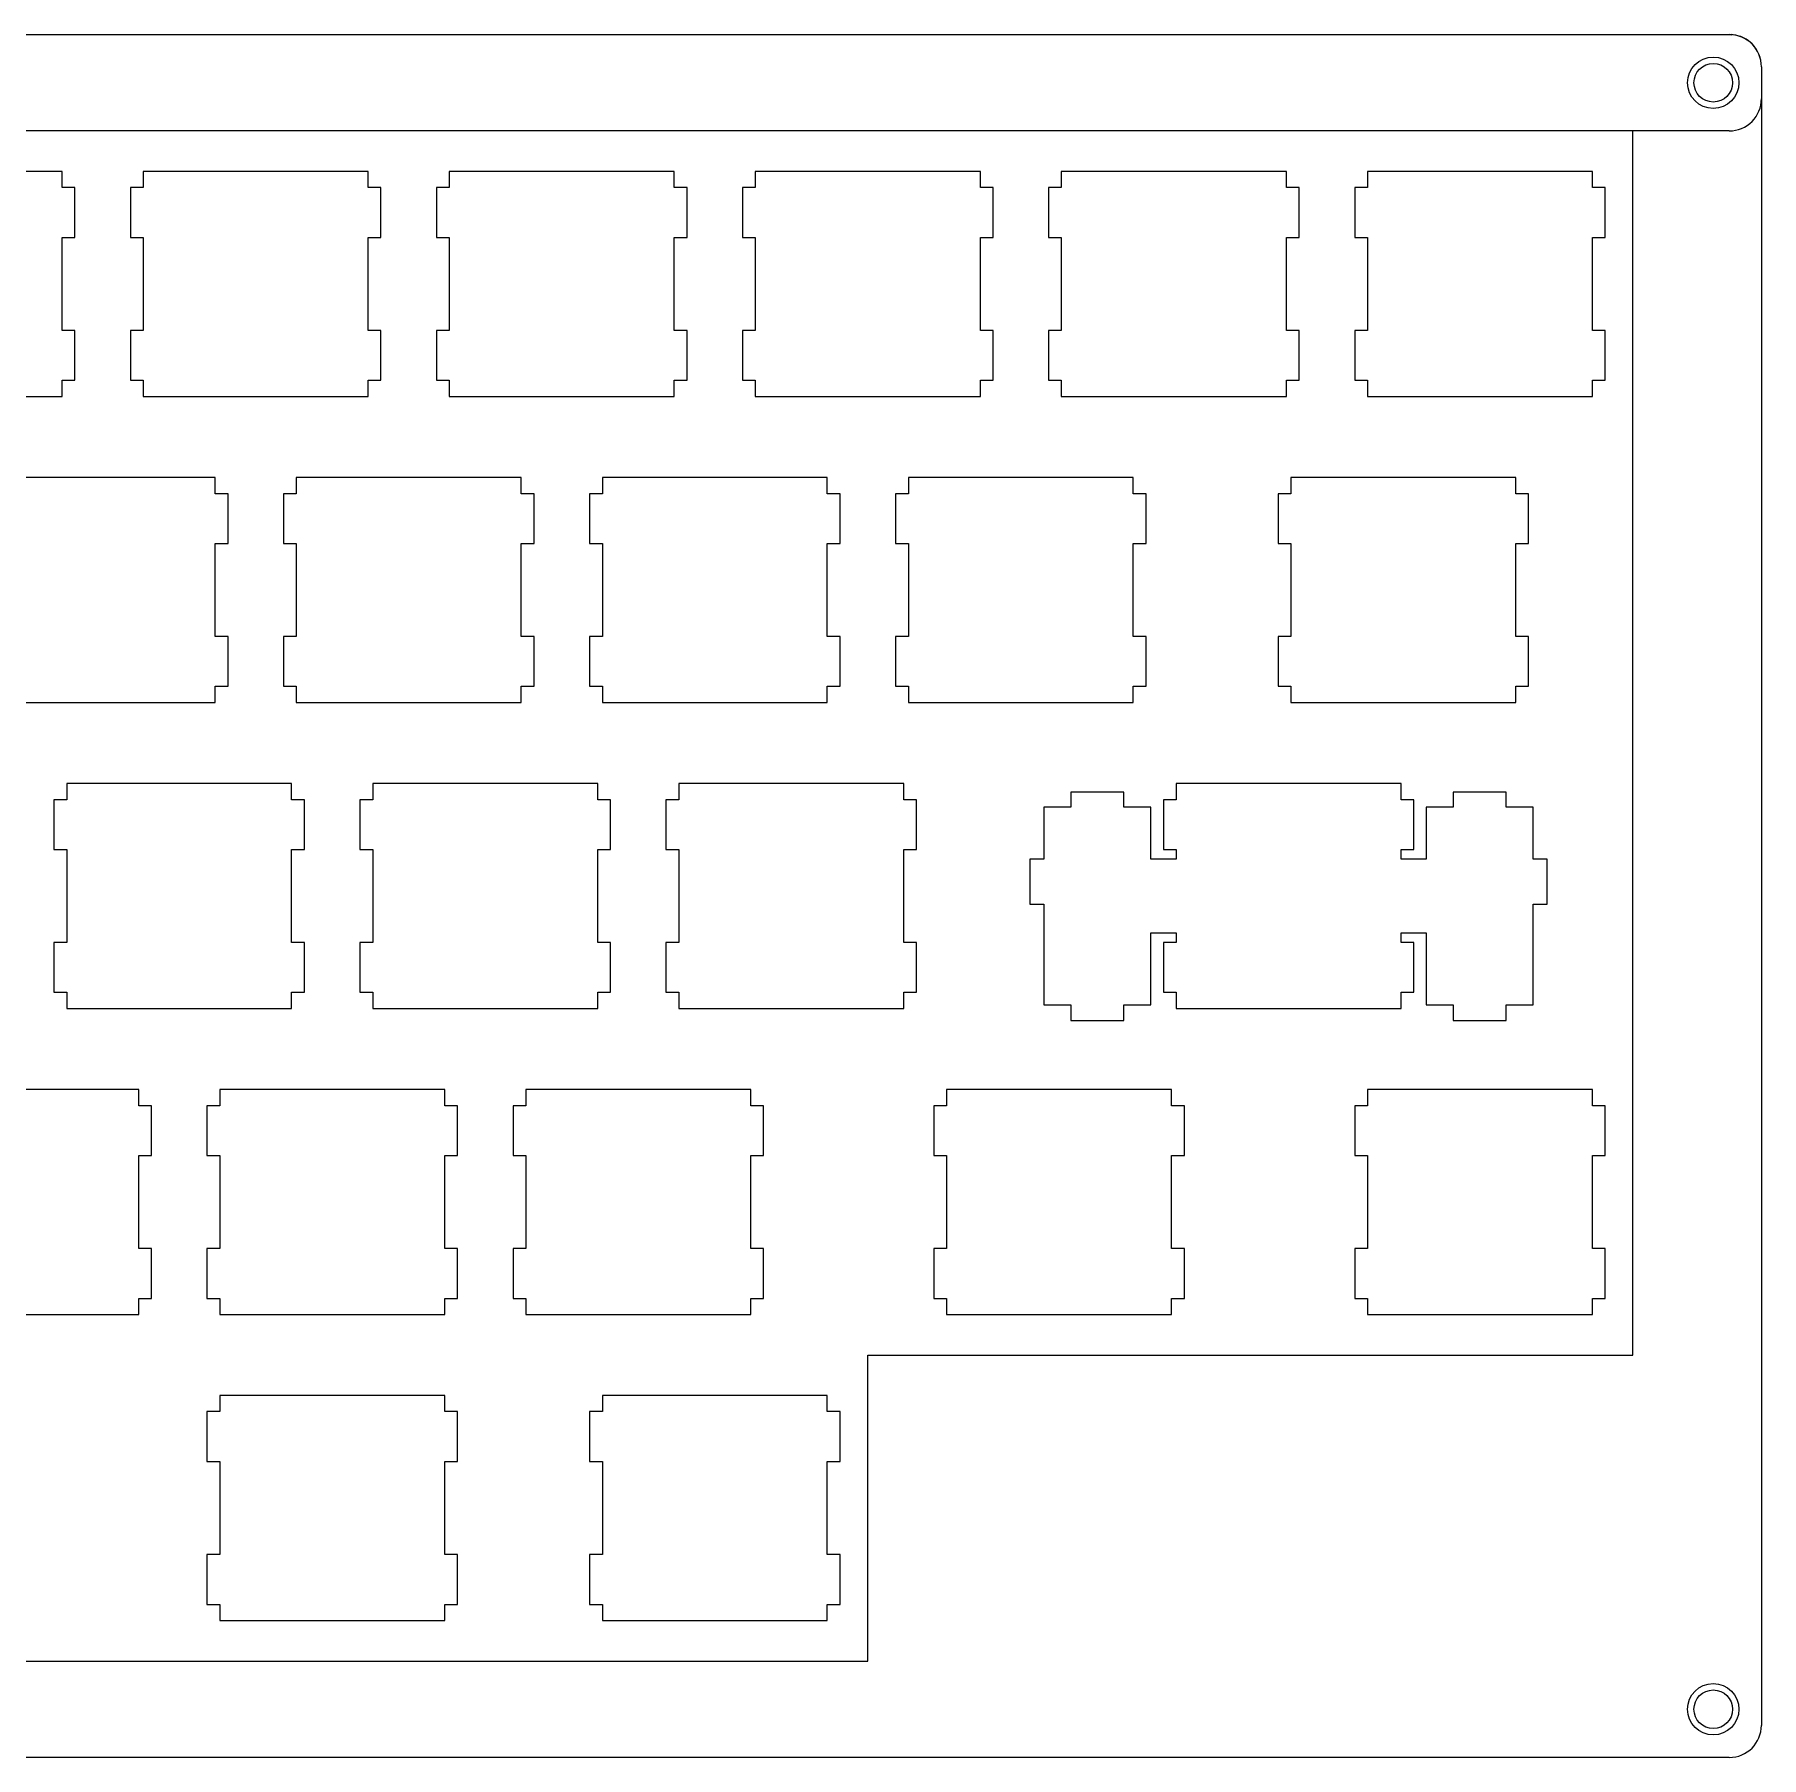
# Model space of a CAD drawing. Header units: millimetres. Extents: x -3 to 297, y -3 to 104.
# Drawn here: x 189.3 to 296.8, y -3 to 104.3 of the extents above; entities that cross this region are included whole.
import ezdxf

# ---------------------------------------------------------------- set-up
doc = ezdxf.new("R2010")
doc.units = ezdxf.units.MM
for name, color, linetype, lineweight, true_color in [('bottom', 30, 'Continuous', 5, 0xff7f00), ('foot', 5, 'Continuous', 5, 0x0000ff), ('switchs', 214, 'Continuous', 5, 0x800080), ('top', 1, 'Continuous', 5, 0xff0000)]:
    doc.layers.add(name, color=color, linetype=linetype, lineweight=lineweight, true_color=true_color)

msp = doc.modelspace()

# ---------------------------------------------------------------- linework, layer by layer
at = {"layer": 'bottom'}
for p, q in [((30.91, 104.25), (294.91, 104.24)), ((296.75, 102.25), (296.75, -1)), ((294.75, -3), (-1, -3))]:
    msp.add_line(p, q, dxfattribs=at)
for centre in [(293.75, 101.25), (293.75, 0)]:
    msp.add_circle(centre, 1.2, dxfattribs=at)
for centre, start, end in [((294.75, 102.25), 359.9973, 85.5264), ((294.75, -1), 269.9904, 359.9688)]:
    msp.add_arc(centre, 2, start, end, dxfattribs=at)
at = {"layer": 'foot'}
for p, q in [((-1, 104.25), (294.75, 104.25)), ((296.75, 102.25), (296.75, 100.25)), ((294.75, 98.25), (-1, 98.25))]:
    msp.add_line(p, q, dxfattribs=at)
msp.add_circle((293.75, 101.25), 1.2, dxfattribs=at)
for centre, start, end in [((294.75, 102.25), 0, 90), ((294.75, 100.25), 270.0134, 0.0286)]:
    msp.add_arc(centre, 2, start, end, dxfattribs=at)
at = {"layer": 'switchs'}
for p, q in [((-1, 104.25), (294.75, 104.25)), ((296.75, 102.25), (296.75, -1)), ((190.98, 95.73), (176.97, 95.73)), ((190.98, 94.73), (190.98, 95.73)), ((196.02, 95.73), (196.02, 94.73)), ((210.03, 95.73), (196.02, 95.73)), ((210.03, 94.73), (210.03, 95.73)), ((215.07, 95.73), (215.07, 94.73)), ((229.08, 95.73), (215.07, 95.73)), ((229.08, 94.73), (229.08, 95.73)), ((234.12, 95.73), (234.12, 94.73)), ((248.13, 95.73), (234.12, 95.73)), ((248.13, 94.73), (248.13, 95.73)), ((253.17, 95.73), (253.17, 94.73)), ((267.18, 95.73), (253.17, 95.73)), ((267.18, 94.73), (267.18, 95.73)), ((272.22, 95.73), (272.22, 94.73)), ((286.23, 95.73), (272.22, 95.73)), ((286.23, 94.73), (286.23, 95.73)), ((191.77, 94.73), (190.98, 94.73)), ((191.77, 91.62), (191.77, 94.73)), ((196.02, 94.73), (195.23, 94.73)), ((195.23, 94.73), (195.23, 91.62)), ((210.82, 94.73), (210.03, 94.73)), ((210.82, 91.62), (210.82, 94.73)), ((215.07, 94.73), (214.28, 94.73)), ((214.28, 94.73), (214.28, 91.62)), ((229.87, 94.73), (229.08, 94.73)), ((229.87, 91.62), (229.87, 94.73)), ((234.12, 94.73), (233.33, 94.73)), ((233.33, 94.73), (233.33, 91.62)), ((248.92, 94.73), (248.13, 94.73)), ((248.92, 91.62), (248.92, 94.73)), ((253.17, 94.73), (252.38, 94.73)), ((252.38, 94.73), (252.38, 91.62)), ((267.97, 94.73), (267.18, 94.73)), ((267.97, 91.62), (267.97, 94.73)), ((272.22, 94.73), (271.43, 94.73)), ((271.43, 94.73), (271.43, 91.62)), ((287.02, 94.73), (286.23, 94.73)), ((287.02, 91.62), (287.02, 94.73)), ((190.98, 85.83), (190.98, 91.62)), ((190.98, 91.62), (191.77, 91.62)), ((195.23, 91.62), (196.02, 91.62)), ((196.02, 91.62), (196.02, 85.83)), ((210.03, 85.83), (210.03, 91.62)), ((210.03, 91.62), (210.82, 91.62)), ((214.28, 91.62), (215.07, 91.62)), ((215.07, 91.62), (215.07, 85.83)), ((229.08, 85.83), (229.08, 91.62)), ((229.08, 91.62), (229.87, 91.62)), ((233.33, 91.62), (234.12, 91.62)), ((234.12, 91.62), (234.12, 85.83)), ((248.13, 85.83), (248.13, 91.62)), ((248.13, 91.62), (248.92, 91.62)), ((252.38, 91.62), (253.17, 91.62)), ((253.17, 91.62), (253.17, 85.83)), ((267.18, 85.83), (267.18, 91.62)), ((267.18, 91.62), (267.97, 91.62)), ((271.43, 91.62), (272.22, 91.62)), ((272.22, 91.62), (272.22, 85.83)), ((286.23, 85.83), (286.23, 91.62)), ((286.23, 91.62), (287.02, 91.62)), ((191.77, 85.83), (190.98, 85.83)), ((191.77, 82.73), (191.77, 85.83)), ((196.02, 85.83), (195.23, 85.83)), ((195.23, 85.83), (195.23, 82.73)), ((210.82, 85.83), (210.03, 85.83)), ((210.82, 82.73), (210.82, 85.83)), ((215.07, 85.83), (214.28, 85.83)), ((214.28, 85.83), (214.28, 82.73)), ((229.87, 85.83), (229.08, 85.83)), ((229.87, 82.73), (229.87, 85.83)), ((234.12, 85.83), (233.33, 85.83)), ((233.33, 85.83), (233.33, 82.73)), ((248.92, 85.83), (248.13, 85.83)), ((248.92, 82.73), (248.92, 85.83)), ((253.17, 85.83), (252.38, 85.83)), ((252.38, 85.83), (252.38, 82.73)), ((267.97, 85.83), (267.18, 85.83)), ((267.97, 82.73), (267.97, 85.83)), ((272.22, 85.83), (271.43, 85.83)), ((271.43, 85.83), (271.43, 82.73)), ((287.02, 85.83), (286.23, 85.83)), ((287.02, 82.73), (287.02, 85.83)), ((176.97, 81.72), (190.98, 81.72)), ((190.98, 81.72), (190.98, 82.73)), ((190.98, 82.73), (191.77, 82.73)), ((195.23, 82.73), (196.02, 82.73)), ((196.02, 82.73), (196.02, 81.72)), ((196.02, 81.72), (210.03, 81.72)), ((210.03, 81.72), (210.03, 82.73)), ((210.03, 82.73), (210.82, 82.73)), ((214.28, 82.73), (215.07, 82.73)), ((215.07, 82.73), (215.07, 81.72)), ((215.07, 81.72), (229.08, 81.72)), ((229.08, 81.72), (229.08, 82.73)), ((229.08, 82.73), (229.87, 82.73)), ((233.33, 82.73), (234.12, 82.73)), ((234.12, 82.73), (234.12, 81.72)), ((234.12, 81.72), (248.13, 81.72)), ((248.13, 81.72), (248.13, 82.73)), ((248.13, 82.73), (248.92, 82.73)), ((252.38, 82.73), (253.17, 82.73)), ((253.17, 82.73), (253.17, 81.72)), ((253.17, 81.72), (267.18, 81.72)), ((267.18, 81.72), (267.18, 82.73)), ((267.18, 82.73), (267.97, 82.73)), ((271.43, 82.73), (272.22, 82.73)), ((272.22, 82.73), (272.22, 81.72)), ((272.22, 81.72), (286.23, 81.72)), ((286.23, 81.72), (286.23, 82.73)), ((286.23, 82.73), (287.02, 82.73)), ((200.5, 76.68), (186.5, 76.68)), ((200.5, 75.67), (200.5, 76.68)), ((205.55, 76.68), (205.55, 75.67)), ((219.55, 76.68), (205.55, 76.68)), ((219.55, 75.67), (219.55, 76.68)), ((224.6, 76.68), (224.6, 75.67)), ((238.6, 76.68), (224.6, 76.68)), ((238.6, 75.67), (238.6, 76.68)), ((243.65, 76.68), (243.65, 75.67)), ((257.65, 76.68), (243.65, 76.68)), ((257.65, 75.67), (257.65, 76.68)), ((267.46, 76.68), (267.46, 75.67)), ((281.46, 76.68), (267.46, 76.68)), ((281.46, 75.67), (281.46, 76.68)), ((201.3, 75.67), (200.5, 75.67)), ((201.3, 72.57), (201.3, 75.67)), ((205.55, 75.67), (204.75, 75.67)), ((204.75, 75.67), (204.75, 72.57)), ((220.35, 75.67), (219.55, 75.67)), ((220.35, 72.57), (220.35, 75.67)), ((224.6, 75.67), (223.8, 75.67)), ((223.8, 75.67), (223.8, 72.57)), ((239.4, 75.67), (238.6, 75.67)), ((239.4, 72.57), (239.4, 75.67)), ((243.65, 75.67), (242.85, 75.67)), ((242.85, 75.67), (242.85, 72.57)), ((258.45, 75.67), (257.65, 75.67)), ((258.45, 72.57), (258.45, 75.67)), ((267.46, 75.67), (266.66, 75.67)), ((266.66, 75.67), (266.66, 72.57)), ((282.26, 75.67), (281.46, 75.67)), ((282.26, 72.57), (282.26, 75.67)), ((200.5, 66.78), (200.5, 72.57)), ((200.5, 72.57), (201.3, 72.57)), ((204.75, 72.57), (205.55, 72.57)), ((205.55, 72.57), (205.55, 66.78)), ((219.55, 66.78), (219.55, 72.57)), ((219.55, 72.57), (220.35, 72.57)), ((223.8, 72.57), (224.6, 72.57)), ((224.6, 72.57), (224.6, 66.78)), ((238.6, 66.78), (238.6, 72.57)), ((238.6, 72.57), (239.4, 72.57)), ((242.85, 72.57), (243.65, 72.57)), ((243.65, 72.57), (243.65, 66.78)), ((257.65, 66.78), (257.65, 72.57)), ((257.65, 72.57), (258.45, 72.57)), ((266.66, 72.57), (267.46, 72.57)), ((267.46, 72.57), (267.46, 66.78)), ((281.46, 66.78), (281.46, 72.57)), ((281.46, 72.57), (282.26, 72.57)), ((201.3, 66.78), (200.5, 66.78)), ((201.3, 63.68), (201.3, 66.78)), ((205.55, 66.78), (204.75, 66.78)), ((204.75, 66.78), (204.75, 63.68)), ((220.35, 66.78), (219.55, 66.78)), ((220.35, 63.68), (220.35, 66.78)), ((224.6, 66.78), (223.8, 66.78)), ((223.8, 66.78), (223.8, 63.68)), ((239.4, 66.78), (238.6, 66.78)), ((239.4, 63.68), (239.4, 66.78)), ((243.65, 66.78), (242.85, 66.78)), ((242.85, 66.78), (242.85, 63.68)), ((258.45, 66.78), (257.65, 66.78)), ((258.45, 63.68), (258.45, 66.78)), ((267.46, 66.78), (266.66, 66.78)), ((266.66, 66.78), (266.66, 63.68)), ((282.26, 66.78), (281.46, 66.78)), ((282.26, 63.68), (282.26, 66.78)), ((200.5, 62.67), (200.5, 63.68)), ((200.5, 63.68), (201.3, 63.68)), ((204.75, 63.68), (205.55, 63.68)), ((205.55, 63.68), (205.55, 62.67)), ((219.55, 62.67), (219.55, 63.68)), ((219.55, 63.68), (220.35, 63.68)), ((223.8, 63.68), (224.6, 63.68)), ((224.6, 63.68), (224.6, 62.67)), ((238.6, 62.67), (238.6, 63.68)), ((238.6, 63.68), (239.4, 63.68)), ((242.85, 63.68), (243.65, 63.68)), ((243.65, 63.68), (243.65, 62.67)), ((257.65, 62.67), (257.65, 63.68)), ((257.65, 63.68), (258.45, 63.68)), ((266.66, 63.68), (267.46, 63.68)), ((267.46, 63.68), (267.46, 62.67)), ((281.46, 62.67), (281.46, 63.68)), ((281.46, 63.68), (282.26, 63.68)), ((186.5, 62.67), (200.5, 62.67)), ((205.55, 62.67), (219.55, 62.67)), ((224.6, 62.67), (238.6, 62.67)), ((243.65, 62.67), (257.65, 62.67)), ((267.46, 62.67), (281.46, 62.67)), ((191.26, 57.63), (191.26, 56.62)), ((205.26, 57.63), (191.26, 57.63)), ((205.26, 56.62), (205.26, 57.63)), ((210.31, 57.63), (210.31, 56.62)), ((224.31, 57.63), (210.31, 57.63)), ((224.31, 56.62), (224.31, 57.63)), ((229.36, 57.63), (229.36, 56.62)), ((243.36, 57.63), (229.36, 57.63)), ((243.36, 56.62), (243.36, 57.63)), ((257.07, 57.08), (253.77, 57.08)), ((253.77, 57.08), (253.77, 56.16)), ((257.07, 56.16), (257.07, 57.08)), ((260.32, 57.63), (260.32, 56.62)), ((274.32, 57.63), (260.32, 57.63)), ((274.32, 56.62), (274.32, 57.63)), ((280.87, 57.08), (277.57, 57.08)), ((277.57, 57.08), (277.57, 56.16)), ((280.87, 56.16), (280.87, 57.08)), ((191.26, 56.62), (190.46, 56.62)), ((190.46, 56.62), (190.46, 53.52)), ((206.06, 56.62), (205.26, 56.62)), ((206.06, 53.52), (206.06, 56.62)), ((210.31, 56.62), (209.51, 56.62)), ((209.51, 56.62), (209.51, 53.52)), ((225.11, 56.62), (224.31, 56.62)), ((225.11, 53.52), (225.11, 56.62)), ((229.36, 56.62), (228.56, 56.62)), ((228.56, 56.62), (228.56, 53.52)), ((244.16, 56.62), (243.36, 56.62)), ((244.16, 53.52), (244.16, 56.62)), ((253.77, 56.16), (252.09, 56.16)), ((252.09, 56.16), (252.09, 52.92)), ((258.74, 56.16), (257.07, 56.16)), ((258.74, 52.92), (258.74, 56.16)), ((260.32, 56.62), (259.52, 56.62)), ((259.52, 56.62), (259.52, 53.52)), ((275.12, 56.62), (274.32, 56.62)), ((275.12, 53.52), (275.12, 56.62)), ((277.57, 56.16), (275.89, 56.16)), ((275.89, 56.16), (275.89, 52.92)), ((282.54, 56.16), (280.87, 56.16)), ((282.54, 52.92), (282.54, 56.16)), ((190.46, 53.52), (191.26, 53.52)), ((191.26, 53.52), (191.26, 47.73)), ((205.26, 47.73), (205.26, 53.52)), ((205.26, 53.52), (206.06, 53.52)), ((209.51, 53.52), (210.31, 53.52)), ((210.31, 53.52), (210.31, 47.73)), ((224.31, 47.73), (224.31, 53.52)), ((224.31, 53.52), (225.11, 53.52)), ((228.56, 53.52), (229.36, 53.52)), ((229.36, 53.52), (229.36, 47.73)), ((243.36, 47.73), (243.36, 53.52)), ((243.36, 53.52), (244.16, 53.52)), ((252.09, 52.92), (251.22, 52.92)), ((251.22, 52.92), (251.22, 50.12)), ((260.32, 52.92), (258.74, 52.92)), ((259.52, 53.52), (260.32, 53.52)), ((260.32, 53.52), (260.32, 52.92)), ((274.32, 52.92), (274.32, 53.52)), ((274.32, 53.52), (275.12, 53.52)), ((275.89, 52.92), (274.32, 52.92)), ((283.42, 52.92), (282.54, 52.92)), ((283.42, 50.12), (283.42, 52.92)), ((251.22, 50.12), (252.09, 50.12)), ((252.09, 50.12), (252.09, 43.86)), ((282.54, 43.86), (282.54, 50.12)), ((282.54, 50.12), (283.42, 50.12)), ((191.26, 47.73), (190.46, 47.73)), ((190.46, 47.73), (190.46, 44.63)), ((206.06, 47.73), (205.26, 47.73)), ((206.06, 44.63), (206.06, 47.73)), ((210.31, 47.73), (209.51, 47.73)), ((209.51, 47.73), (209.51, 44.63)), ((225.11, 47.73), (224.31, 47.73)), ((225.11, 44.63), (225.11, 47.73)), ((229.36, 47.73), (228.56, 47.73)), ((228.56, 47.73), (228.56, 44.63)), ((244.16, 47.73), (243.36, 47.73)), ((244.16, 44.63), (244.16, 47.73)), ((258.74, 43.86), (258.74, 48.33)), ((258.74, 48.33), (260.32, 48.33)), ((260.32, 47.73), (259.52, 47.73)), ((259.52, 47.73), (259.52, 44.63)), ((260.32, 48.33), (260.32, 47.73)), ((274.32, 47.73), (274.32, 48.33)), ((274.32, 48.33), (275.89, 48.33)), ((275.12, 47.73), (274.32, 47.73)), ((275.12, 44.63), (275.12, 47.73)), ((275.89, 48.33), (275.89, 43.86)), ((190.46, 44.63), (191.26, 44.63)), ((191.26, 44.63), (191.26, 43.62)), ((205.26, 43.62), (205.26, 44.63)), ((205.26, 44.63), (206.06, 44.63)), ((209.51, 44.63), (210.31, 44.63)), ((210.31, 44.63), (210.31, 43.62)), ((224.31, 43.62), (224.31, 44.63)), ((224.31, 44.63), (225.11, 44.63)), ((228.56, 44.63), (229.36, 44.63)), ((229.36, 44.63), (229.36, 43.62)), ((243.36, 43.62), (243.36, 44.63)), ((243.36, 44.63), (244.16, 44.63)), ((259.52, 44.63), (260.32, 44.63)), ((260.32, 44.63), (260.32, 43.62)), ((274.32, 43.62), (274.32, 44.63)), ((274.32, 44.63), (275.12, 44.63)), ((191.26, 43.62), (205.26, 43.62)), ((210.31, 43.62), (224.31, 43.62)), ((229.36, 43.62), (243.36, 43.62)), ((252.09, 43.86), (253.77, 43.86)), ((253.77, 43.86), (253.77, 42.88)), ((257.07, 42.88), (257.07, 43.86)), ((257.07, 43.86), (258.74, 43.86)), ((260.32, 43.62), (274.32, 43.62)), ((275.89, 43.86), (277.57, 43.86)), ((277.57, 43.86), (277.57, 42.88)), ((280.87, 42.88), (280.87, 43.86)), ((280.87, 43.86), (282.54, 43.86)), ((253.77, 42.88), (257.07, 42.88)), ((277.57, 42.88), (280.87, 42.88)), ((195.74, 38.58), (181.74, 38.58)), ((195.74, 37.57), (195.74, 38.58)), ((200.79, 38.58), (200.79, 37.57)), ((214.79, 38.58), (200.79, 38.58)), ((214.79, 37.57), (214.79, 38.58)), ((219.84, 38.58), (219.84, 37.57)), ((233.84, 38.58), (219.84, 38.58)), ((233.84, 37.57), (233.84, 38.58)), ((246.03, 38.58), (246.03, 37.57)), ((260.03, 38.58), (246.03, 38.58)), ((260.03, 37.57), (260.03, 38.58)), ((272.22, 38.58), (272.22, 37.57)), ((286.23, 38.58), (272.22, 38.58)), ((286.23, 37.57), (286.23, 38.58)), ((196.54, 37.57), (195.74, 37.57)), ((196.54, 34.48), (196.54, 37.57)), ((200.79, 37.57), (199.99, 37.57)), ((199.99, 37.57), (199.99, 34.48)), ((215.59, 37.57), (214.79, 37.57)), ((215.59, 34.48), (215.59, 37.57)), ((219.84, 37.57), (219.04, 37.57)), ((219.04, 37.57), (219.04, 34.48)), ((234.64, 37.57), (233.84, 37.57)), ((234.64, 34.48), (234.64, 37.57)), ((246.03, 37.57), (245.23, 37.57)), ((245.23, 37.57), (245.23, 34.48)), ((260.83, 37.57), (260.03, 37.57)), ((260.83, 34.48), (260.83, 37.57)), ((272.22, 37.57), (271.43, 37.57)), ((271.43, 37.57), (271.43, 34.48)), ((287.02, 37.57), (286.23, 37.57)), ((287.02, 34.48), (287.02, 37.57)), ((195.74, 28.68), (195.74, 34.48)), ((195.74, 34.48), (196.54, 34.48)), ((199.99, 34.48), (200.79, 34.48)), ((200.79, 34.48), (200.79, 28.68)), ((214.79, 28.68), (214.79, 34.48)), ((214.79, 34.48), (215.59, 34.48)), ((219.04, 34.48), (219.84, 34.48)), ((219.84, 34.48), (219.84, 28.68)), ((233.84, 28.68), (233.84, 34.48)), ((233.84, 34.48), (234.64, 34.48)), ((245.23, 34.48), (246.03, 34.48)), ((246.03, 34.48), (246.03, 28.68)), ((260.03, 28.68), (260.03, 34.48)), ((260.03, 34.48), (260.83, 34.48)), ((271.43, 34.48), (272.22, 34.48)), ((272.22, 34.48), (272.22, 28.68)), ((286.23, 28.68), (286.23, 34.48)), ((286.23, 34.48), (287.02, 34.48)), ((196.54, 28.68), (195.74, 28.68)), ((196.54, 25.58), (196.54, 28.68)), ((200.79, 28.68), (199.99, 28.68)), ((199.99, 28.68), (199.99, 25.58)), ((215.59, 28.68), (214.79, 28.68)), ((215.59, 25.58), (215.59, 28.68)), ((219.84, 28.68), (219.04, 28.68)), ((219.04, 28.68), (219.04, 25.58)), ((234.64, 28.68), (233.84, 28.68)), ((234.64, 25.58), (234.64, 28.68)), ((246.03, 28.68), (245.23, 28.68)), ((245.23, 28.68), (245.23, 25.58)), ((260.83, 28.68), (260.03, 28.68)), ((260.83, 25.58), (260.83, 28.68)), ((272.22, 28.68), (271.43, 28.68)), ((271.43, 28.68), (271.43, 25.58)), ((287.02, 28.68), (286.23, 28.68)), ((287.02, 25.58), (287.02, 28.68)), ((195.74, 24.57), (195.74, 25.58)), ((195.74, 25.58), (196.54, 25.58)), ((199.99, 25.58), (200.79, 25.58)), ((200.79, 25.58), (200.79, 24.57)), ((214.79, 24.57), (214.79, 25.58)), ((214.79, 25.58), (215.59, 25.58)), ((219.04, 25.58), (219.84, 25.58)), ((219.84, 25.58), (219.84, 24.57)), ((233.84, 24.57), (233.84, 25.58)), ((233.84, 25.58), (234.64, 25.58)), ((245.23, 25.58), (246.03, 25.58)), ((246.03, 25.58), (246.03, 24.57)), ((260.03, 24.57), (260.03, 25.58)), ((260.03, 25.58), (260.83, 25.58)), ((271.43, 25.58), (272.22, 25.58)), ((272.22, 25.58), (272.22, 24.57)), ((286.23, 24.57), (286.23, 25.58)), ((286.23, 25.58), (287.02, 25.58)), ((181.74, 24.57), (195.74, 24.57)), ((200.79, 24.57), (214.79, 24.57)), ((219.84, 24.57), (233.84, 24.57)), ((246.03, 24.57), (260.03, 24.57)), ((272.22, 24.57), (286.23, 24.57)), ((200.79, 19.53), (200.79, 18.53)), ((214.79, 19.53), (200.79, 19.53)), ((214.79, 18.53), (214.79, 19.53)), ((224.6, 19.53), (224.6, 18.53)), ((238.6, 19.53), (224.6, 19.53)), ((238.6, 18.53), (238.6, 19.53)), ((200.79, 18.53), (199.99, 18.53)), ((199.99, 18.53), (199.99, 15.43)), ((215.59, 18.53), (214.79, 18.53)), ((215.59, 15.43), (215.59, 18.53)), ((224.6, 18.53), (223.8, 18.53)), ((223.8, 18.53), (223.8, 15.43)), ((239.4, 18.53), (238.6, 18.53)), ((239.4, 15.43), (239.4, 18.53)), ((199.99, 15.43), (200.79, 15.43)), ((200.79, 15.43), (200.79, 9.63)), ((214.79, 9.63), (214.79, 15.43)), ((214.79, 15.43), (215.59, 15.43)), ((223.8, 15.43), (224.6, 15.43)), ((224.6, 15.43), (224.6, 9.63)), ((238.6, 9.63), (238.6, 15.43)), ((238.6, 15.43), (239.4, 15.43)), ((200.79, 9.63), (199.99, 9.63)), ((199.99, 9.63), (199.99, 6.53)), ((215.59, 9.63), (214.79, 9.63)), ((215.59, 6.53), (215.59, 9.63)), ((224.6, 9.63), (223.8, 9.63)), ((223.8, 9.63), (223.8, 6.53)), ((239.4, 9.63), (238.6, 9.63)), ((239.4, 6.53), (239.4, 9.63)), ((199.99, 6.53), (200.79, 6.53)), ((200.79, 6.53), (200.79, 5.52)), ((214.79, 5.52), (214.79, 6.53)), ((214.79, 6.53), (215.59, 6.53)), ((223.8, 6.53), (224.6, 6.53)), ((224.6, 6.53), (224.6, 5.52)), ((238.6, 5.52), (238.6, 6.53)), ((238.6, 6.53), (239.4, 6.53)), ((200.79, 5.52), (214.79, 5.52)), ((224.6, 5.52), (238.6, 5.52)), ((294.75, -3), (-1, -3))]:
    msp.add_line(p, q, dxfattribs=at)
for centre in [(293.75, 101.25), (293.75, 0)]:
    msp.add_circle(centre, 1.6, dxfattribs=at)
for centre, start, end in [((294.75, 102.25), 0, 90), ((294.75, -1), 270, 359.9866)]:
    msp.add_arc(centre, 2, start, end, dxfattribs=at)
at = {"layer": 'top'}
for p, q in [((-1, 104.25), (294.75, 104.25)), ((296.75, 102.25), (296.75, -1)), ((288.75, 98.25), (3, 98.25)), ((288.75, 22.05), (288.75, 98.25)), ((241.13, 3), (241.13, 22.05)), ((241.13, 22.05), (288.75, 22.05)), ((31.57, 3), (241.13, 3)), ((294.75, -3), (-1, -3))]:
    msp.add_line(p, q, dxfattribs=at)
for centre in [(293.75, 101.25), (293.75, 0)]:
    msp.add_circle(centre, 1.6, dxfattribs=at)
for centre, start, end in [((294.75, 102.25), 0, 90), ((294.75, -1), 270, 359.9866)]:
    msp.add_arc(centre, 2, start, end, dxfattribs=at)

doc.saveas('drawing.dxf')
